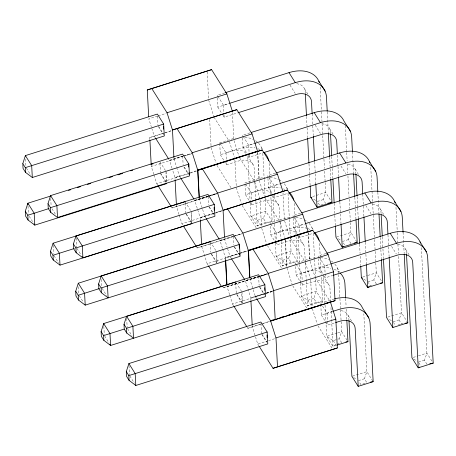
<?xml version="1.0" encoding="UTF-8"?>
<svg xmlns="http://www.w3.org/2000/svg" width="456" height="456" viewBox="0 0 456 456"><rect width="100%" height="100%" fill="white"/><g stroke="black" fill="none" stroke-linecap="round" stroke-linejoin="round"><path stroke-width="0.34" stroke-dasharray="2.28 1.71" d="M269.861 177.572L272.152 221.302L265.916 222.42L263.397 218.424L265.854 211.305L265.153 197.898M296.064 236.624L297.358 261.311L291.122 262.428L288.602 258.427L291.053 251.307L290.352 237.907M325.755 203.587L323.236 199.585L325.692 192.466L325.174 182.56M321.303 277.339L322.557 301.319L316.322 302.436L313.802 298.435L316.259 291.316L315.592 278.622M350.96 243.595L348.441 239.594L350.898 232.475L350.373 222.568M341.721 342.758L339.201 338.757L341.658 331.637L341.139 321.765M376.36 283.917L373.84 279.916L376.297 272.796L375.778 262.89M366.567 382.196L364.407 378.765L366.863 371.646L363.831 313.808M402.95 323.674L401.565 323.925L399.04 319.924L401.497 312.805L398.533 256.186M426.964 364.247L424.445 360.246L426.901 353.126L421.372 247.676M265.916 222.42L259.931 224.306L257.195 226.011L250.891 216.013L250.19 202.612M291.122 262.428L285.137 264.315L282.395 266.019L276.097 256.015L275.43 243.322M316.322 302.436L310.337 304.323L307.6 306.027L301.296 296.024L300.635 283.33M149.881 139.696L149.773 137.587L164.325 132.913M172.037 168.304L169.524 160.347L182.736 156.1M180.565 177.868L179.447 176.096L174.973 177.595L175.087 179.704M171.274 206.773L172.02 207.959L208.09 196.513M197.243 208.312L194.723 200.355L209.281 195.681M222.129 210.604L200.178 217.603L200.287 219.712M196.473 246.781L197.22 247.961L242.079 233.677M220.128 240.677L224.597 239.178L227.111 247.141M272.734 290.928L250.783 297.928L250.891 300.042M247.078 327.112L247.825 328.291L261.037 324.045M224.654 92.881L217.204 95.23L217.312 97.327M157.531 116.092L148.793 118.839L151.306 126.802M158.203 115.881L166.269 113.339M217.945 96.404L223.503 105.228L228.245 103.74M217.352 98.029L217.825 107.131L228.667 103.717M164.998 132.702L171.724 130.587M149.773 137.587L171.291 130.815M223.018 115.368L224.13 117.135L237.673 112.871M249.854 132.89L242.404 135.238L242.518 137.336M219.701 142.842L231.654 139.074A32.49 22.287 -32.2 0 1 235.57 138.048M183.403 155.884L191.474 153.347M169.524 160.347L182.97 156.112M183.643 155.901L191.708 153.364M153.803 174.414L151.284 166.451L182.885 156.505M185.575 155.661L191.628 153.757M207.092 148.89L209.11 148.251M243.145 136.412L248.708 145.236L254.123 143.532M242.552 138.037L243.031 147.14L254.545 143.515M220.071 143.429L225.999 152.84L237.958 149.078A32.49 22.287 -32.2 0 1 255.115 147.926M219.735 143.537L220.322 154.744L232.281 150.976A16.245 11.143 -32.2 0 1 246.314 153.735M189.764 172.938L174.973 177.595L172.248 168.971M190.203 172.71L196.924 170.595M154.014 175.075L156.739 183.7L189.685 173.331M190.357 173.12L196.405 171.217M248.218 155.376L249.329 157.138L262.878 152.874M224.398 161.213L226.621 164.741L238.579 160.979A16.245 11.143 -32.2 0 1 254.163 168.173L254.864 181.573M275.259 173.212L267.809 175.56L267.917 177.658M244.9 182.845L256.859 179.083A32.49 22.287 -32.2 0 1 264.645 177.458M209.954 195.47L216.674 193.355M194.723 200.355L208.17 196.12M208.842 195.909L216.913 193.367M208.135 196.422L199.392 199.169L204.847 216.418M208.808 196.205L216.874 193.669M208.762 196.302L216.828 193.76M172.02 207.959L209.669 196.103M210.341 195.892L216.395 193.988M268.55 176.734L274.107 185.558L279.528 183.853M245.641 184.024L251.199 192.848L263.158 189.086A32.49 22.287 -32.2 0 1 280.315 187.935M267.951 178.359L268.43 187.462L279.266 184.047M244.975 184.247L245.527 194.752L257.48 190.984A16.245 11.143 -32.2 0 1 271.514 193.743M213.625 213.368L200.178 217.603L197.454 208.979M214.297 213.157L222.363 210.615M179.214 215.084L181.938 223.708L214.93 213.243M215.557 213.129L222.328 210.917M273.617 195.698L274.729 197.465L288.277 193.196M249.603 201.221L251.826 204.75L263.779 200.988A16.245 11.143 -32.2 0 1 279.363 208.181L280.07 221.582M312.685 196.565L325.692 192.466L331.991 202.47M255.901 201.324L257.195 226.011L272.152 221.302L265.854 211.305L250.891 216.013L257.412 220.305L263.397 218.424M317.251 201.472L323.236 199.585M323.099 204.425L319.77 205.474L317.615 202.042M300.458 213.22L293.008 215.563L293.117 217.666M233.375 236.128L219.929 240.358L222.442 248.32M234.048 235.917L241.441 233.586M197.22 247.961L234.874 236.111M235.547 235.9L242.313 233.689M293.75 216.742L299.313 225.566L304.049 224.073M270.847 224.033L276.404 232.856L288.363 229.094A32.49 22.287 -32.2 0 1 307.469 228.473M293.157 218.367L293.635 227.47L304.471 224.056M289.845 217.466A32.49 22.287 -32.2 0 0 282.059 219.091L270.106 222.853L270.727 234.754L282.686 230.992A16.245 11.143 -32.2 0 1 297.05 234.236M225.492 259.72L225.378 257.606L238.83 253.376M239.497 253.165L247.568 250.623M240.135 253.251L225.577 257.925L225.691 260.034M240.808 253.04L247.528 250.925M201.689 246.468L207.144 263.716L247.483 251.017M275.173 241.817L277.026 244.758L288.984 240.996A16.245 11.143 -32.2 0 1 304.568 248.189L305.309 262.297M298.822 235.706L299.934 237.468L313.477 233.204M336.585 236.977L350.898 232.475L356.826 241.885M281.101 241.332L282.395 266.019L297.358 261.311L291.053 251.307L276.097 256.015L282.617 260.313L288.602 258.427M348.441 239.594L342.456 241.475L344.975 245.476M325.863 253.542L318.408 255.884L318.522 257.988M259.886 276.011L245.328 280.685L250.783 297.928L265.574 293.276M260.558 275.8L267.279 273.685M267.518 273.697L222.425 287.97L260.074 276.119M260.746 275.909L267.472 273.794M258.74 276.752L249.996 279.5L255.451 296.748L265.534 293.573M259.413 276.535L267.478 273.999M229.607 294.747L227.094 286.79L258.695 276.843M259.367 276.632L267.433 274.09M319.149 257.064L324.712 265.888L330.127 264.184M296.246 264.355L301.804 273.178L313.762 269.416A32.49 22.287 -32.2 0 1 330.919 268.265M318.556 258.689L319.035 267.792L329.87 264.377M315.244 257.788A32.49 22.287 -32.2 0 0 307.458 259.413L295.505 263.175L296.126 275.076L308.085 271.314A16.245 11.143 -32.2 0 1 322.118 274.073M266.247 293.06L272.295 291.156M266.207 293.362L272.933 291.247M229.818 295.414L232.543 304.038L265.489 293.67M266.161 293.453L272.887 291.338M300.208 281.551L302.431 285.08L314.383 281.318A16.245 11.143 -32.2 0 1 329.967 288.511L330.634 301.205M324.222 276.028L325.333 277.789L332.783 275.447M362.64 277.094L367.188 275.663M367.838 275.458L376.297 272.796L382.595 282.8M306.307 281.341L307.6 306.027L322.557 301.319L316.259 291.316L301.296 296.024L307.817 300.322L313.802 298.435M367.855 281.802L373.84 279.916M371.708 285.382L370.375 285.798L368.214 282.372M320.705 303.183L332.663 299.421A32.49 22.287 -32.2 0 1 333.963 299.033M261.71 323.834L269.775 321.292M247.825 328.291L269.342 321.52M322.557 306.124L327.009 313.187L332.321 311.511M320.779 304.585L321.332 315.085L332.623 311.533M252.219 325.39L252.293 326.798L257.748 344.046L267.832 340.871M268.504 340.66L275.23 338.54M325.778 322.147L327.63 325.088L334.938 322.785M337.104 333.074L326.701 336.346L325.037 304.608M337.759 332.869L341.658 331.637L347.962 341.641M387.839 317.102L401.497 312.805L407.801 322.808M336.254 345.329L333 346.349L326.701 336.346L333.216 340.643L339.201 338.757M393.061 321.805L399.04 319.924M337.07 344.223L341.059 342.969M398.236 324.968L400.898 324.136M352.551 376.149L366.863 371.646L372.791 381.062M413.239 357.424L417.793 355.993M418.443 355.788L426.901 353.126L432.829 362.537M358.422 380.652L364.407 378.765M418.46 362.127L424.445 360.246M364.931 383.393L360.941 384.647L359.14 381.792M313.694 199.13L316.065 200.691M338.306 238.744L340.678 240.306M363.706 279.066L366.67 281.021M389.504 319.462L391.875 321.024M413.717 359.009L417.274 361.346M353.679 377.528L356.643 379.477M304.534 88.806L307.868 94.101M329.739 128.814L333.444 134.697M355.138 169.136L358.473 174.431M380.338 209.144L384.049 215.027M405.743 249.466L409.078 254.761M289.993 85.118L295.18 93.36M315.193 125.126L320.386 133.363M340.968 166.041L345.785 173.685M365.797 205.456L370.99 213.693M391.573 246.365L396.389 254.015M393.42 322.381L395.221 325.236M418.819 362.702L420.979 366.128M261.482 147.624L262.593 149.391M286.681 187.633L287.793 189.394M311.887 227.635L313.369 229.989M337.286 267.963L339.88 272.078M217.825 107.131L222.648 114.781M243.031 147.14L247.847 154.789M268.43 187.462L273.247 195.111M293.635 227.47L298.452 235.114M319.035 267.792L323.851 275.441M247.562 155.838L253.49 165.254M278.696 205.263L272.392 195.259A16.245 11.143 -32.2 0 1 273.064 198.178L274.398 223.571M297.967 235.855L303.895 245.271M322.996 275.589L329.295 285.593M348.202 315.598L351.536 320.893M214.081 117.255L228.616 140.328M239.656 157.856L254.191 180.924M265.056 198.178L279.22 220.658M290.261 238.18L304.796 261.254M315.09 277.596L330.572 302.168M220.322 154.744L224.027 160.626M245.527 194.752L249.232 200.634M270.727 234.754L274.803 241.23M296.126 275.076L299.837 280.964M321.332 315.085L325.407 321.56M257.412 220.305L259.931 224.306M282.617 260.313L285.137 264.315M307.817 300.322L310.337 304.323M333.216 340.643L335.741 344.645L333 346.349L331.706 321.662M216.948 165.46L231.112 187.94M242.153 205.462L256.312 227.943M267.353 245.47L282.264 269.137M292.758 285.792L306.916 308.273M317.957 325.801L332.869 349.467M158.699 126.489L163.162 133.579M184.27 167.09L187.992 172.995M209.298 206.819L213.767 213.91M234.504 246.827L238.967 253.918M259.903 287.149L264.372 294.24M158.34 126.523L163.59 134.856M183.888 167.084L188.089 173.753M208.939 206.853L213.841 214.628M234.145 246.861L238.693 254.083M259.544 287.183L264.446 294.958M155.359 137.866L154.242 136.087L151.517 127.463M204.647 216.104L205.764 217.877M231.169 258.199L230.046 256.426L227.322 247.802M255.252 296.434L256.369 298.207M165.46 170.567L159.856 161.675L160.409 172.22M185.062 201.683L191.013 211.134M210.262 241.691L215.865 250.578M241.617 291.464L235.666 282.013L236.254 293.259L242.21 302.71L241.691 292.866M160.449 172.921L166.4 182.371L165.887 172.533M186.396 214.109L191.605 222.38L191.087 212.536M211.595 254.117L216.805 262.388L216.292 252.544M262.2 334.447L266.669 341.533M160.483 173.576L166.081 182.468M186.037 214.138L191.634 223.03M211.236 254.146L216.839 263.038M236.641 294.468L242.239 303.36M261.841 334.476L266.743 342.257M156.739 183.7L157.856 185.472M181.938 223.708L182.685 224.893M207.144 263.716L208.261 265.489M232.543 304.038L233.66 305.811M257.748 344.046L258.865 345.819M26.374 168.099L30.826 175.155M51.95 208.694L56.025 215.164M76.978 248.429L81.054 254.898M102.184 288.431L106.63 295.494M127.583 328.759L132.029 335.815M29.241 216.298L33.316 222.767M54.07 255.713L58.522 262.776M79.276 295.722L83.351 302.197M104.675 336.043L109.126 343.106M129.88 376.052L134.326 383.114M310.046 261.328L314.868 276.587M305.377 262.508L310.411 278.434M284.647 221.006L289.469 236.265M312.343 308.627L317.165 323.88M279.767 221.525L284.8 237.445M259.236 180.337L264.263 196.257M286.932 267.957L291.965 283.877M254.568 181.516L259.806 198.103M234.042 140.676L238.864 155.935M261.738 228.296L266.56 243.555M229.362 141.508L234.395 157.434M208.631 100.006L213.665 115.927M236.328 187.627L241.361 203.547M211.122 147.619L215.95 162.877M222.653 248.982L225.378 257.606M173.992 158.848L176.512 166.81M176.717 167.472L179.447 176.096M179.003 214.423L176.489 206.46L176.415 205.052M406.49 253.798L406.416 252.385A16.245 11.143 -32.2 0 0 397.216 244.319M403.053 232.218L404.164 253.45M395.973 207.355L397.273 232.127M397.307 232.834L397.866 243.447M397.9 244.154L398.384 253.354M387.982 234.806L389.128 256.745M381.085 213.476L381.011 212.063A16.245 11.143 -32.2 0 0 371.811 203.997M382.31 236.835L382.903 248.155M382.943 248.862L383.462 258.774M377.847 192.21L378.964 213.442M380.224 237.508L381.336 258.734M370.768 167.346L374.513 238.824M374.553 239.537L375.738 262.183M362.742 194.091L363.888 216.03M365.262 242.216L365.854 253.536M365.894 254.243L366.413 264.155M355.919 174.181L355.811 172.054A16.245 11.143 -32.2 0 0 346.611 163.989M357.105 196.827L357.664 207.44M357.703 208.147L358.222 218.059M359.59 244.245L360.075 253.445M360.223 256.272L360.707 265.472M352.448 151.888L353.56 173.12M354.819 197.18L355.971 219.119M346.668 151.797L345.369 127.024A32.49 22.287 -32.2 0 0 345.249 125.662M346.702 152.504L347.147 160.996M347.295 163.824L347.78 173.029M347.928 175.856L349.005 196.382M349.153 199.209L349.632 208.415M349.78 211.242L350.339 221.861M348.982 320.631L348.868 318.516A16.245 11.143 -32.2 0 0 339.669 310.45M345.705 298.617L346.11 306.375M346.258 309.197L346.817 319.776M337.411 155.182L337.97 165.796M338.01 166.508L338.529 176.415M339.862 201.894L340.455 213.214M340.495 213.921L340.974 223.121M338.665 274.506L340.478 309.065M340.512 309.772L341.105 321.058M330.48 133.152L330.406 131.733A16.245 11.143 -32.2 0 0 321.206 123.667M331.706 156.505L332.857 178.444M334.157 203.211L334.75 214.537M334.784 215.243L335.302 225.15M327.248 111.88L328.36 133.112M329.62 157.177L330.731 178.404M320.163 87.016L321.429 111.082M321.463 111.788L323.914 158.494M323.948 159.207L324.433 168.406M324.581 171.234L325.134 181.853M330.965 307.555L331.672 320.956M324.712 265.888L325.333 277.789M327.009 313.187L327.63 325.088M324.997 303.901L323.669 278.508A16.245 11.143 -32.2 0 0 323.213 276.136M319.525 243.481L320.266 257.589M320.306 258.29L321.155 274.518M312.138 113.761L313.289 135.7M314.657 161.886L315.808 183.825M313.226 233.478L314.56 258.871M314.594 259.578L315.558 277.915M305.281 93.144L305.207 91.724A16.245 11.143 -32.2 0 0 296.007 83.659M306.506 116.497L307.059 127.11M307.099 127.822L307.618 137.729M308.991 163.915L309.544 174.528M309.584 175.235L310.103 185.147M308.359 232.503L309.761 259.259M308.199 232.891L309.601 259.646M310.656 279.802L312.058 306.552M305.343 263.004L306.267 280.634M299.313 225.566L299.786 234.669M299.826 235.37L299.934 237.468M301.804 273.178L302.174 280.178M302.317 282.982L302.431 285.08M300.595 282.623L298.27 238.186A16.245 11.143 -32.2 0 0 297.808 235.815M294.325 203.473L295.026 216.874M295.066 217.58L296.024 235.917M288.027 193.469L289.355 218.863M289.395 219.57L290.318 237.2M282.999 192.882L284.362 218.937M285.456 239.793L286.858 266.543M285.291 240.181L286.733 267.638M280.104 222.289L280.953 238.511M274.107 185.558L274.729 197.465M276.404 232.856L276.809 240.557M276.843 241.258L277.026 244.758M274.432 224.278L275.395 242.615M269.12 163.465L269.827 176.865M262.821 153.461L264.155 178.855M264.189 179.561L265.113 197.197M257.76 152.173L259.162 178.929M257.594 152.56L258.997 179.316M260.057 199.471L261.459 226.222M254.904 182.28L255.862 200.623M258.643 276.125L259.122 285.268M260.94 323.418L261.453 333.222M248.708 145.236L249.181 154.339M249.221 155.04L249.329 157.138M251.199 192.848L251.57 199.848M251.718 202.652L251.826 204.75M249.193 183.563L247.864 158.175A16.245 11.143 -32.2 0 0 247.403 155.798M249.232 184.27L250.156 201.905M241.965 292.011L242.518 302.516M232.395 112.558L233.757 138.607M234.851 159.463L236.254 186.219M233.278 236.499L233.723 244.946M223.503 105.228L223.981 114.331M224.016 115.032L224.13 117.135M225.999 152.84L226.364 159.845M226.512 162.644L226.621 164.741M227.02 285.382L227.094 286.79M207.155 71.843L208.557 98.599M209.652 119.455L211.054 146.211M216.566 251.689L217.153 262.895M208.078 196.496L208.517 204.938M210.336 243.088L210.814 252.231M191.36 211.681L191.913 222.186M182.674 156.169L183.118 164.616M185.136 203.08L185.649 212.929M166.161 171.678L166.708 182.178M157.474 116.166L157.918 124.608M151.21 165.043L151.284 166.451M126.7 318.368L127.173 327.471M128.997 365.661L129.47 374.764M101.369 279.442L101.739 286.448M103.831 326.353L104.27 334.755M76.095 238.038L76.574 247.141M78.466 286.733L78.871 294.433M50.73 198.417L51.135 206.118M53.187 245.322L53.631 253.73M25.564 159.11L25.929 166.109M28.021 206.021L28.466 214.423M334.881 264.115A32.49 22.287 -32.2 0 1 338.58 273.115M320.665 257.691A32.49 22.287 -32.2 0 1 328.981 259.726M331.404 261.066A32.49 22.287 -32.2 0 1 333.022 262.274M334.111 269.228A32.49 22.287 -32.2 0 1 339.327 272.272M284.276 183.785A32.49 22.287 -32.2 0 1 287.354 189.474M270.06 177.361A32.49 22.287 -32.2 0 1 278.377 179.396M279.004 179.698A32.49 22.287 -32.2 0 1 282.424 181.944M283.507 188.898A32.49 22.287 -32.2 0 1 284.681 189.4M309.048 223.303A32.49 22.287 -32.2 0 1 312.554 229.482M295.915 217.421A32.49 22.287 -32.2 0 1 303.582 219.404M304.209 219.706A32.49 22.287 -32.2 0 1 307.623 221.952M308.096 228.684A32.49 22.287 -32.2 0 1 309.88 229.408M258.643 143.292A32.49 22.287 -32.2 0 1 262.149 149.471M244.861 137.353A32.49 22.287 -32.2 0 1 253.177 139.388M255.594 140.727A32.49 22.287 -32.2 0 1 257.218 141.936M257.691 148.667A32.49 22.287 -32.2 0 1 260.718 150.018"/><path stroke-width="0.68" d="M22.8 163.641L25.382 155.604L157.366 114.063L163.664 124.066L164.291 135.968L32.308 177.509L25.57 172.408L23.051 168.406L22.8 163.641L25.319 167.643L25.57 172.408M166.782 183.58L34.798 225.121L28.067 220.014L25.547 216.019L25.297 211.253L27.879 203.216L50.89 195.972M48 203.65L50.582 195.613L182.565 154.071L188.869 164.075L189.491 175.976L57.507 217.518L50.77 212.41L48.251 208.415L48 203.65L50.525 207.651L50.77 212.41M191.987 223.588L60.004 265.13L53.266 260.023L50.747 256.021L50.496 251.262L53.078 243.225L185.062 201.683M73.405 243.971L75.987 235.934L207.964 194.393L214.269 204.396L214.89 216.298L82.906 257.839L76.175 252.738L73.655 248.737L73.405 243.971L75.924 247.973L76.175 252.738M101.186 275.943L107.485 285.946L108.112 297.848L101.374 292.741L98.855 288.739L98.604 283.98L101.186 275.943L233.17 234.401L239.468 244.405L240.095 256.306L85.204 305.138L78.472 300.031L75.953 296.029L75.702 291.27L78.284 283.233L210.262 241.691M126.586 316.264L132.89 326.268L133.511 338.17L126.779 333.062L124.254 329.067L124.009 324.301L126.586 316.264L258.569 274.723L264.873 284.726L265.495 296.628L110.608 345.46L103.871 340.353L101.352 336.351L101.101 331.592L103.683 323.555L235.666 282.013M126.306 371.6L128.883 363.563L260.866 322.016L267.17 332.019L267.792 343.921L135.808 385.468L129.071 380.361L126.551 376.36L126.306 371.6L128.826 375.601L129.071 380.361M343.334 246.502L342.234 247.186L335.935 237.183L335.342 225.862M369.28 286.482L367.639 287.508L361.334 277.505L360.742 266.184M419.338 367.154L418.237 367.838L411.939 357.835L406.524 254.511M148.679 116.73L147.277 89.974L211.59 69.643L226.866 93.902L232.321 111.15L172.482 129.983L173.918 157.44M211.59 69.643L147.277 89.974M199.124 197.448L197.682 169.991L257.52 151.153L252.071 133.904L236.789 109.651L172.482 129.983L167.027 112.735L151.745 88.481M232.321 111.15L236.789 109.651M199.283 197.06L197.881 170.305L262.189 149.973L277.47 174.226L282.925 191.474L223.081 210.313L224.483 237.069M262.189 149.973L197.881 170.305M249.723 277.778L248.286 250.321L308.125 231.483L302.676 214.234L287.394 189.981L223.081 210.313L217.632 193.065L202.35 168.805M282.925 191.474L287.394 189.981M249.922 278.092L248.486 250.635L312.793 230.303L328.075 254.556L333.524 271.804L335.04 300.675L270.727 321.007L256.739 298.8M312.793 230.303L248.486 250.635M270.727 321.007L335.04 300.675M259.236 346.412L273.024 368.3L337.337 347.968L335.821 319.103L330.372 301.855M337.337 347.968L273.024 368.3M25.319 167.643L163.664 124.066M50.525 207.651L188.869 164.075M28.067 220.014L27.816 215.255L49.066 208.535M53.266 260.023L53.016 255.263L74.271 248.537M75.924 247.973L214.269 204.396M78.472 300.031L78.221 295.271L99.471 288.545M101.374 292.741L101.124 287.981L239.468 244.405M103.871 340.353L103.62 335.593L124.197 329.084M126.779 333.062L126.529 328.303L264.873 284.726M128.826 375.601L267.17 332.019M225.332 92.671L289.001 72.629A32.49 22.287 -32.2 0 1 319.291 82.394M167.027 112.735L226.866 93.902M229.602 103.312L295.3 82.633A32.49 22.287 -32.2 0 1 326.467 97.02L327.208 111.173M238.351 112.655L295.921 94.534A16.245 11.143 -32.2 0 1 311.505 101.728L312.138 113.761M251.21 132.462L314.201 112.638A32.49 22.287 -32.2 0 1 344.023 121.182L350.328 131.185M68.486 190.437L70.515 189.799M77.286 187.667L80.672 186.601M87.438 184.469L90.824 183.403M109.098 177.652L112.478 176.586M117.893 174.882L122.635 173.394M130.752 170.835L132.787 170.196M151.061 164.445L153.091 163.807M176.951 128.484L192.232 152.743L252.071 133.904M254.801 143.321L320.5 122.641A32.49 22.287 -32.2 0 1 351.667 137.028L352.448 151.888M263.557 152.663L321.127 134.543A16.245 11.143 -32.2 0 1 336.71 141.736L337.337 153.769M275.937 173.001L339.6 152.959A32.49 22.287 -32.2 0 1 369.896 162.724M217.632 193.065L277.47 174.226M280.201 183.643L345.904 162.963A32.49 22.287 -32.2 0 1 377.072 177.35L377.813 191.503M288.956 192.985L346.526 174.865A16.245 11.143 -32.2 0 1 362.11 182.058L362.742 194.091M310.137 185.854L310.73 197.174L317.034 207.178L331.991 202.47L330.771 179.117M301.815 212.792L364.806 192.968A32.49 22.287 -32.2 0 1 395.101 202.726M227.555 208.814L242.831 233.073L302.676 214.234M305.406 223.645L371.104 202.966A32.49 22.287 -32.2 0 1 402.272 217.358L403.053 232.218M314.155 232.993L371.731 214.873A16.245 11.143 -32.2 0 1 387.315 222.066L387.942 234.099M356.011 219.832L357.196 242.478L342.234 247.186L341.014 223.828M326.536 253.331L390.205 233.29A32.49 22.287 -32.2 0 1 420.5 243.054M252.955 249.136L268.236 273.395L328.075 254.556M330.805 263.973L396.509 243.293A32.49 22.287 -32.2 0 1 427.671 257.68L433.2 363.13L418.237 367.838L412.714 262.388A16.245 11.143 -32.2 0 0 397.13 255.195L333.461 275.236M275.202 319.508L273.685 290.643L333.524 271.804M381.37 259.441L382.595 282.8L367.639 287.508L366.447 264.862M271.206 320.477L273.218 319.844M279.944 317.729L283.307 316.669M288.682 314.976L297.426 312.223M298.771 311.801L306.164 309.476M307.509 309.048L314.908 306.723M317.598 305.873L322.301 304.391M326.336 303.126L329.699 302.066M332.988 311.305L338.962 309.424A32.49 22.287 -32.2 0 1 370.13 323.811L373.162 381.649L358.205 386.357L351.901 376.354L348.982 320.631M277.499 366.806L275.983 337.936L335.821 319.103M335.605 322.58L339.589 321.326A16.245 11.143 -32.2 0 1 355.173 328.519L358.205 386.357M336.904 345.124L347.962 341.641L346.851 320.482M383.496 259.481L386.54 317.513L392.838 327.516L407.801 322.808L404.204 254.157M327.835 203.216L331.991 202.47M354.426 242.974L357.196 242.478M380.521 283.17L382.595 282.8M405.025 323.304L407.801 322.808M345.882 342.011L347.962 341.641M429.734 363.751L433.2 363.13M370.392 382.145L373.162 381.649M310.73 197.174L311.915 197.955M361.334 277.505L362.52 278.285M318.824 81.179L325.122 91.177M369.428 161.51L375.727 171.507M394.628 201.512L400.932 211.516M420.033 241.834L426.332 251.837M289.001 72.629L295.3 82.633M314.201 112.638L320.5 122.641M339.6 152.959L345.904 162.963M364.806 192.968L371.104 202.966M390.205 233.29L396.509 243.293M368.79 317.969L362.486 307.965A32.49 22.287 -32.2 0 0 334.613 298.857M155.735 138.453L168.777 159.161M180.935 178.461L193.982 199.169M206.14 218.47L219.182 239.178M231.54 258.791L244.581 279.5M158.226 186.065L170.897 206.18M183.432 226.073L196.103 246.189M208.631 266.082L221.679 286.79M234.036 306.403L246.707 326.519M25.382 155.604L31.681 165.608L32.308 177.509M50.582 195.613L56.886 205.616L57.507 217.518M75.987 235.934L82.285 245.938L82.906 257.839L82.165 256.665M98.604 283.98L101.124 287.981M124.009 324.301L126.529 328.303M53.078 243.225L59.377 253.228L60.004 265.13M78.284 283.233L84.582 293.236L85.204 305.138M128.883 363.563L135.187 373.561L135.808 385.468M34.057 223.947L34.798 225.121L34.177 213.22L27.879 203.216L27.947 204.619M109.867 344.28L110.608 345.46L109.981 333.558L103.683 323.555L103.757 324.957M25.297 211.253L27.816 215.255M50.496 251.262L53.016 255.263M75.702 291.27L78.221 295.271M101.101 331.592L103.62 335.593M268.236 273.395L273.685 290.643M242.831 233.073L248.286 250.321M270.533 320.688L275.983 337.936M192.232 152.743L197.682 169.991M389.167 257.452L392.838 327.516M381.159 214.896L382.27 236.128M378.999 214.149L380.184 236.795M363.928 216.737L365.227 241.503M355.919 174.181L357.071 196.12M358.256 218.766L359.556 243.532M353.599 173.827L354.785 196.473M345.665 297.91L344.93 283.803A32.49 22.287 -32.2 0 0 340.296 273.161M338.563 177.122L339.823 201.181M330.52 133.859L331.672 155.798M332.891 179.151L334.117 202.504M328.36 133.112L329.58 156.465M313.323 136.407L314.623 161.179M315.808 183.825L317.034 207.178M305.315 93.85L306.466 115.79M307.652 138.436L308.951 163.208M264.708 287.685L264.856 290.5M267.005 334.983L267.153 337.793M250.931 300.749L252.185 324.683M239.161 244.553L239.343 248.07M239.639 253.69L239.713 255.098M225.726 260.741L226.98 284.675M225.526 260.422L226.82 285.068M214.103 207.36L214.252 210.17M200.326 220.419L201.58 244.353M188.522 163.522L188.704 167.038M189.001 172.659L189.109 174.768M175.121 180.411L176.375 204.345M163.465 126.323L163.613 129.139M149.921 140.402L151.175 164.342M289.691 192.831A32.49 22.287 -32.2 0 1 293.829 200.121M314.897 232.839A32.49 22.287 -32.2 0 1 319.029 240.13M264.491 152.823A32.49 22.287 -32.2 0 1 268.778 160.768"/></g></svg>
